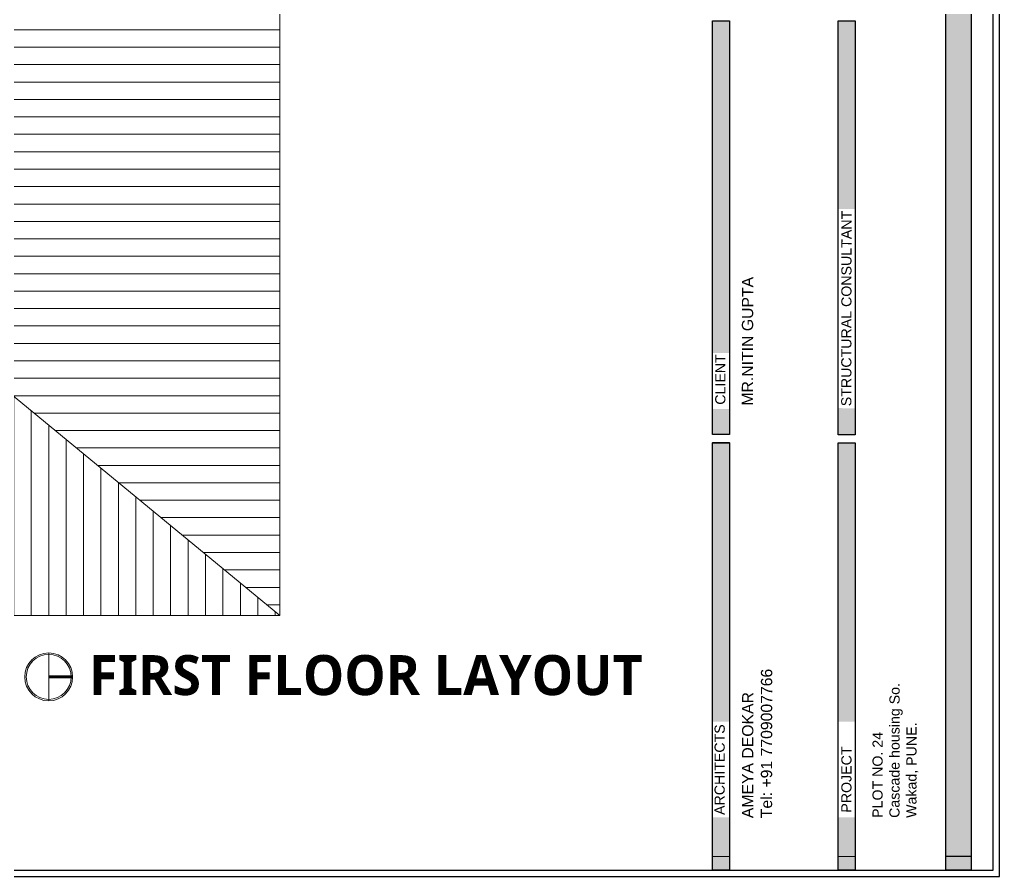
# Model space of a CAD drawing. Header units: millimetres. Extents: x 922141 to 965068, y 34629 to 256118.
# Drawn here: x 948050 to 960906, y 128230 to 139470 of the extents above; entities that cross this region are included whole.
import ezdxf

# ---------------------------------------------------------------- set-up
doc = ezdxf.new("R2010")
doc.units = ezdxf.units.MM
doc.layers.get('Defpoints').update_dxf_attribs({"color": 6})
for name, color, linetype, lineweight in [('00 NON SECTION LINE', 162, 'Continuous', 9), ('A-HATCH', 251, 'Continuous', 9), ('A-TEXT-TITLES-BOLD', 7, 'Continuous', 13), ('HATCH', 8, 'Continuous', 5), ('MCA__ ARREDO', 133, 'Continuous', 5), ('MCA__ LAYOUT TESTO', 6, 'Continuous', 5)]:
    doc.layers.add(name, color=color, linetype=linetype, lineweight=lineweight)
doc.layers.add('P-Drain Trench', color=11, linetype='Continuous')
doc.layers.add('TEXT200', color=7, linetype='Continuous')
doc.styles.add('FP1', font='arial.ttf')
doc.styles.get("Standard").update_dxf_attribs({"font": 'arial.ttf'})

# ---------------------------------------------------------------- blocks, each defined once
blk = doc.blocks.new('01PSNA13')
at = {"layer": '00 NON SECTION LINE', "color": 0, "linetype": 'ByBlock'}
blk.add_line((0, 0.5), (0, -0.5), dxfattribs=at)
blk.add_lwpolyline([(-0.5, 0, 0, 0, 0), (0, 0, 0.0625, 0.0625, 0), (0.5, 0, 0.0625, 0.0625, 0)], format="xyseb", dxfattribs=at)
for radius in [0.5, 0.469]:
    blk.add_circle((0, 0), radius, dxfattribs=at)

msp = doc.modelspace()

# ---------------------------------------------------------------- hatches: boundary and pattern name
at = {"layer": 'A-HATCH'}
msp.add_hatch(color=256, dxfattribs=at).paths.add_polyline_path([(960204.77, 128310.51), (960204.77, 152301.43), (960533.72, 152301.43), (960533.72, 128310.51)])
at = {"layer": 'A-HATCH', "ltscale": 600, "true_color": 0xc7c8ca}
h = msp.add_hatch(dxfattribs=at)
h.set_pattern_fill('ANSI31', color=9, scale=72, angle=135)
h.set_pattern_definition([(180, (295321.78, -306661.64), (-3e-14, -228.6), [])])
h.paths.add_polyline_path([(947496.44, 134921.05), (951464.89, 131652.36), (951464.89, 139774.36), (948046.89, 139774.36), (948046.89, 136771.36), (947496.44, 136771.36)])
h.paths.add_polyline_path([(948046.89, 136771.36), (948046.89, 139774.36), (947326.89, 140494.36), (947326.89, 138106.36), (947046.44, 138106.36), (947046.44, 137991.36), (947046.44, 137785.69)])
h.paths.add_polyline_path([(948046.89, 136771.36), (947046.44, 137785.69), (947046.44, 136771.36)])
h.paths.add_polyline_path([(947046.44, 135291.7), (947496.44, 134921.05), (947496.44, 136771.36), (947046.44, 136771.36)])
at = {"layer": 'A-HATCH'}
h = msp.add_hatch(color=256, dxfattribs=at)
h.paths.add_polyline_path([(957140.26, 134026.01), (957140.26, 139455.11), (957363.06, 139455.11), (957363.06, 134026.01)])
h.paths.add_polyline_path([(957140.26, 134362.27), (957140.26, 135097.13), (957362.2, 135097.13), (957362.2, 134362.27)], flags=16)
h.paths.add_polyline_path([(958789.85, 134024.74), (958789.85, 139453.83), (959012.65, 139453.83), (959012.65, 134024.74)])
h.paths.add_polyline_path([(958789.85, 134373.3), (958789.85, 136983.61), (959011.13, 136983.61), (959011.13, 134370.59)], flags=16)
at = {"layer": 'A-HATCH', "ltscale": 600, "true_color": 0xc7c8ca}
h = msp.add_hatch(dxfattribs=at)
h.set_pattern_fill('ANSI31', color=9, scale=72, angle=45)
h.set_pattern_definition([(90, (295321.78, -306661.64), (-228.6, 1e-14), [])])
h.paths.add_polyline_path([(938643.89, 131652.36), (942036.89, 134865.25), (942036.89, 134841.36), (942590.68, 134841.36), (942665.68, 134841.36), (943978.97, 134841.36), (944053.97, 134841.36), (945458.97, 134841.36), (945533.97, 134841.36), (946847.26, 134841.36), (946922.26, 134841.36), (947496.44, 134841.36), (947496.44, 134921.05), (951464.89, 131652.36)])
h.paths.add_polyline_path([(945458.97, 134841.36), (945458.97, 135291.36), (944053.97, 135291.36), (944053.97, 134841.36)])
h.paths.add_polyline_path([(943978.97, 134841.36), (943978.97, 135291.36), (942665.68, 135291.36), (942665.68, 134841.36)])
h.paths.add_polyline_path([(946847.26, 134841.36), (946847.26, 135291.36), (945533.97, 135291.36), (945533.97, 134841.36)])
h.paths.add_polyline_path([(947496.44, 134841.36), (947496.44, 134921.05), (947046.44, 135291.7), (947046.44, 135291.36), (946922.26, 135291.36), (946922.26, 134841.36)])
h.paths.add_polyline_path([(942036.89, 134841.36), (942590.68, 134841.36), (942590.68, 135291.36), (942486.89, 135291.36), (942036.89, 134865.25)])
h.paths.add_polyline_path([(945533.97, 134841.36), (945533.97, 135291.36), (945458.97, 135291.36), (945458.97, 134841.36)])
h.paths.add_polyline_path([(946922.26, 134841.36), (946922.26, 135291.36), (946847.26, 135291.36), (946847.26, 134841.36)])
h.paths.add_polyline_path([(942665.68, 134841.36), (942665.68, 135291.36), (942590.68, 135291.36), (942590.68, 134841.36)])
h.paths.add_polyline_path([(944053.97, 134841.36), (944053.97, 135291.36), (943978.97, 135291.36), (943978.97, 134841.36)])
at = {"layer": 'A-HATCH'}
h = msp.add_hatch(color=256, dxfattribs=at)
h.paths.add_polyline_path([(957140.28, 128310.51), (957140.28, 133919.28), (957363.09, 133919.28), (957363.09, 128310.51)])
h.paths.add_polyline_path([(957140.28, 129006.65), (957140.28, 130261.39), (957361.63, 130261.39), (957361.63, 129006.65)])
h.paths.add_polyline_path([(958796.11, 129006.65), (958796.11, 130261.39), (959017.46, 130261.39), (959017.46, 129006.65)])
h.paths.add_polyline_path([(958789.85, 128310.51), (958789.85, 133917.26), (959012.65, 133917.26), (959012.65, 128310.51)])

# ---------------------------------------------------------------- linework, layer by layer
at = {"layer": 'Defpoints'}
msp.add_lwpolyline([(960905.72, 128229.67), (960905.72, 152576.92), (925535.3, 152576.92), (925535.3, 128229.67)], close=True, dxfattribs=at)
at = {"layer": 'HATCH'}
msp.add_line((960205, 128509.67), (960205, 140670.42), dxfattribs=at)
for points in [[(958789.85, 134026.01), (958789.85, 139455.11), (959012.65, 139455.11), (959012.65, 134026.01)], [(957140.28, 133920.56), (957140.28, 128491.46), (957363.09, 128491.46), (957363.09, 133920.56)], [(958789.85, 133918.53), (958789.85, 128489.44), (959012.65, 128489.44), (959012.65, 133918.53)]]:
    msp.add_lwpolyline(points, close=True, dxfattribs=at)
at = {"layer": 'MCA__ ARREDO', "lineweight": 9}
for p, q in [((951464.89, 131652.36), (951464.89, 139774.36)), ((947046.44, 135291.7), (951464.89, 131652.36)), ((938643.89, 131652.36), (951464.89, 131652.36))]:
    msp.add_line(p, q, dxfattribs=at)
at = {"layer": 'P-Drain Trench', "color": 0}
msp.add_line((958787.4, 137875.28), (958789.85, 137875.28), dxfattribs=at)
for points in [[(960204.77, 128310.51), (960204.77, 152301.43), (960533.72, 152301.43), (960533.72, 128310.51)], [(960204.77, 128489.44), (960204.77, 152301.43), (960533.72, 152301.43), (960533.72, 128489.44)], [(957140.26, 134026.01), (957140.26, 139455.11), (957363.06, 139455.11), (957363.06, 134026.01)], [(958789.85, 134024.74), (958789.85, 139453.83), (959012.65, 139453.83), (959012.65, 134024.74)], [(957140.28, 128310.51), (957140.28, 133919.28), (957363.09, 133919.28), (957363.09, 128310.51)], [(958789.85, 128310.51), (958789.85, 133917.26), (959012.65, 133917.26), (959012.65, 128310.51)]]:
    msp.add_lwpolyline(points, close=True, dxfattribs=at)
at = {"layer": 'TEXT200'}
msp.add_lwpolyline([(960824.88, 128310.51), (960824.88, 152496.08), (925616.14, 152496.08), (925616.14, 128310.51)], close=True, dxfattribs=at)

# ---------------------------------------------------------------- block references
at = {"layer": 'MCA__ LAYOUT TESTO', "color": 14, "xscale": 628.7624999999655, "yscale": 628.7624999999655, "zscale": 628.7624999999655}
msp.add_blockref('01PSNA13', (948432.03, 130847.22, 0), dxfattribs=at)

# ---------------------------------------------------------------- texts
at = {"layer": 'A-TEXT-TITLES-BOLD', "width": 5486.7786, "attachment_point": 1, "rotation": 89.941733, "style": 'FP1'}
for s, insert, char_height in [('{\\f@Arial Unicode MS|b0|i0|c0|p34;STRUCTURAL CONSULTANT}', (958830.14, 134397.63), 133.2412), ('MR.NITIN GUPTA', (957526.05, 134406.12), 148.0458), ('{\\f@Arial Unicode MS|b0|i0|c0|p34;CLIENT}', (957177.12, 134418.05), 133.2412), ('{\\f@Arial Unicode MS|b0|i0|c0|p34;AMEYA DEOKAR \\PTel: +91 7709007766 }', (957528.24, 128993.56), 148.0458), ('PLOT NO. 24\\PCascade housing So.\\PWakad, PUNE.', (959239.99, 128997.7), 133.2412), ('{\\f@Arial Unicode MS|b0|i0|c0|p34;ARCHITECTS}', (957167.54, 129036.01), 133.2412), ('{\\f@Arial Unicode MS|b0|i0|c0|p34;PROJECT}', (958831.45, 129065.95), 133.2412)]:
    msp.add_mtext(s, dxfattribs=dict(at, insert=insert, char_height=char_height))
at = {"layer": 'MCA__ LAYOUT TESTO', "color": 14, "insert": (948960.97, 131132.99, 0), "char_height": 525, "attachment_point": 1}
msp.add_mtext_dynamic_manual_height_columns('{\\fSegoe UI Light|b1|i0|c0|p34;FIRST FLOOR LAYOUT}', width=15618.3726, gutter_width=1, heights=[0], dxfattribs=at)

doc.saveas('drawing.dxf')
